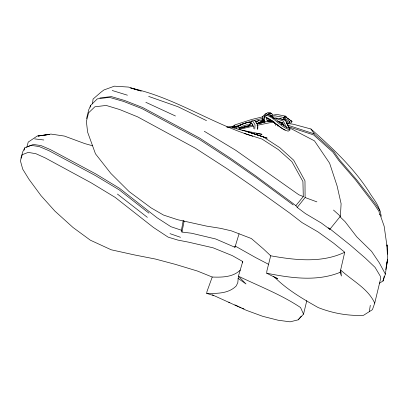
<?xml version="1.0" encoding="UTF-8"?>
<svg xmlns="http://www.w3.org/2000/svg" width="408" height="408" viewBox="0 0 408 408"><rect width="100%" height="100%" fill="white"/><g stroke="black" fill="none" stroke-linecap="round" stroke-linejoin="round"><path stroke-width="0.61" d="M386.315 266.006L385.815 269.657M386.993 246.131L384.163 226.261L380.006 214.348M257.907 126.546L257.678 129.402M212.231 277.032L197.441 271.045L175.455 264.384L155.366 259.034L134.456 254.929L111.211 249.788L90.341 240.184L73.001 227.47L54.861 211.069L40.968 195.59L28.973 179.296L22.715 169.147L20.4 160.783L22.287 154.678L28.167 152.403L35.833 153.683L45.212 157.906L91.086 182.779L115.148 197.375L153.403 227.419L168.142 237.145L177.949 240.103L188.685 242.184L213.088 247.814L232.259 255.602L242.745 261.528L238.415 276.175L237.808 282.642L236.242 285.931C228.613 293.745 216.857 293.546 206.693 293.383L206.963 291.582L212.231 277.032C221.896 277.384 232.968 277.307 240.312 270.06M276.053 277.705L277.588 278.812L266.755 273.233L266.852 271.06L270.708 255.801L263.282 248.788L251.359 238.532L231.367 230.846L220.58 228.347L206.535 226.103L177.659 219.718L163.46 215.041L151.047 207.845L129.101 191.566L110.808 173.364L95.467 153.816L87.608 132.115L86.389 121.477L88.567 112.843L94.875 106.789L106.177 105.442L119.58 109.507L137.634 116.856L195.356 148.206L226.726 168.479L251.94 185.956L289.746 213.093L302.022 222.584L318.097 231.953L333.668 243.194L344.729 252.226L340.094 272.34L341.42 276.053L340.741 270.03C352.257 280.826 367.843 288.216 374.723 303.149L372.412 309.677L363.502 315.323C348.014 316.037 332.642 313.252 318.22 307.581C302.695 298.809 287.12 289.777 274.441 277.047L273.493 276.298M99.924 97.961L111.277 96.579L124.715 100.516L142.718 107.554L199.736 138.128L230.444 158.238L255.173 175.532L291.98 202.659L295.856 205.673L297.218 207.427L305.413 213.568L321.402 223.069L329.832 229.316L340.4 216.255L341.103 203.689L337.11 185.992L329.613 163.2L314.461 140.857L288.512 127.322M386.396 266.006L386.254 267.867L387.6 259.172L387.034 244.887L387.33 254.194M253.751 128.51L253.873 127.082L252.088 123.853L251.037 123.384L249.466 125.914M242.643 262.701L242.745 261.528M266.536 117.504L266.419 118.616L267.077 120.513L268.454 121.548M92.519 103.892L93.07 99.062L100.715 92.417L103.877 89.984L114.393 86.17L128.53 87.077L140.046 90.729M254.776 129.03L255.066 124.884L253.154 121.528L251.904 121.049L248.263 126.383M257.259 128.964L257.56 124.567L255.587 121.115L254.261 120.63M369.342 311.717L370.285 305.311M379.333 283.254L383.056 280.995L385.361 274.094L387.6 259.172L386.56 264.16M239.068 233.799L234.947 247.294L215.74 238.996L191.602 233.233L181.968 232.065L181.443 230.224L183.289 220.254M239.139 129.678L239.353 128.561L238.808 127.225L236.518 126.709L235.401 126.857M181.968 232.065L184.141 221.07M383.444 279.123L383.056 280.995L384.219 276.221M212.313 294.831L246.381 310.325L262.752 316.327L278.093 320.219L290.108 321.83L298.177 319.836L303.542 314.14L306.806 300.64M374.723 303.149L380.746 278.144L380.496 276.476L375.069 267.378L365.456 258.218L350.421 245.228L329.878 228.806M86.537 118.641L88.776 109.645L90.668 105.392L97.272 98.899L109.349 97.354L123.517 101.403L141.984 108.625L199.68 139.613L230.903 159.946L255.989 177.449L293.194 204.938M90.219 107.197L90.668 105.392M26.755 147.375L28.234 142.086L37.373 135.946L49.276 134.472L41.172 135.635M24.098 150.215L24.791 147.839L31.028 145.36L39.117 146.533L48.889 150.659L95.232 175.455L119.238 189.883L148.956 213.149M20.925 158.126L22.828 151.628L24.791 147.839M277.415 126.041L277.868 124.858M271.019 121.482L271.555 120.493M265.118 115.219L264.037 117.178L263.787 119.411L264.44 121.293M268.337 114.459L269.362 113.704L266.485 115.087L265.358 117.009C273.926 120.095 279.516 128.953 288.226 131.187L290.022 129.871L288.752 127.398M252.302 125.358L252.873 124.399L251.037 123.384M292.016 121.508L291.134 122.987L289.665 122.925L284.131 119.095L284.116 117.601L285.59 116.668L292.016 121.508L291.016 120.793M232.524 127.775L233.126 127.021L235.268 126.995L236.411 127.367L236.9 128.591M297.218 207.427L305.097 197.543L304.985 180.871L293.668 160.186L279.832 147.681L263.206 136.864L248.105 131.845L232.234 127.638L226.588 126.995M295.856 205.673L303.287 196.518L302.92 181.499L291.863 161.629L278.327 149.573L262.007 139.067L244.208 133.396M298.177 319.836L301.216 316.205M259.6 123.568L261.926 121.737L263.808 120.957L262.747 119.672L261.62 120.125M259.891 122.946L260.788 122.242M271.366 120.579L270.173 121.457L269.025 121.518M267.73 114.434L269.336 113.281L271.034 113.246L272.381 114.311L272.707 115.245M270.111 116.535L271.59 115.484L270.504 116.066M261.033 123.247L264.649 120.839M263.9 122.456L264.95 121.757M271.611 116.418L275.191 115.862L283.463 117.412L285.483 116.127L286.753 117.387L284.381 116.897M289.665 122.925L289.634 121.416L291.088 120.538M232.045 126.715L234.243 125.434L234.595 127.24M233.203 127.25L251.461 121.069L262.91 118.305M284.131 119.095L283.489 119.452L275.308 117.892L274.064 118.08M239.124 127.984L242.332 126.256L246.585 124.828L249.426 124.879M237.074 126.868L242.097 124.18L246.937 122.558L250.9 122.609M237.492 126.806L242.571 124.088L247.549 122.405L251.17 122.446M271.468 113.613L268.653 115.046C275.844 118.264 281.051 124.445 287.997 128.03L289.287 128.071L285.401 120.472L279.827 118.437M255.444 122.16L258.84 120.431M256.851 123.573L263.512 120.192M257.132 123.813L262.614 121.033M344.729 252.226C321.764 263.303 295.004 260.125 270.708 255.801M27.372 146.798L33.323 144.447L41.035 145.59L50.388 149.593L95.916 174.002L119.483 188.287L157.029 217.739L170.896 226.695L181.443 230.224M340.094 272.34C316.822 281.851 290.71 277.975 266.755 273.233M242.944 127.439L246.978 126.077L248.783 126.108M239.307 128.709L252.562 125.026M227.644 127.235L230.617 126.383L234.59 127.056M248.625 125.837L238.751 128.107M256.612 123.695L259.682 122.874M239.103 129.464L253.266 126.113M255.398 121.609L263.4 119.677M263.216 116.708L251.568 119.498L234.661 124.991L234.875 126.516M256.826 124.017L268.413 121.263L274.008 121.926M266.863 113.485L265.261 113.847L262.599 116.652L262.793 119.274L264.384 120.732M256.964 125.358L272.371 122.191L274.844 122.706M267.179 118.759L268.291 118.534M267.413 120.595L271.585 120.355M268.449 120.947L271.988 120.732M270.973 115.433L277.139 114.485L285.483 116.127M39.928 135.813L38.056 136.083L50.918 134.069L64.398 136.068L84.854 143.621L92.636 145.794M285.529 119.427L283.489 119.452L283.463 117.412M290.022 129.871C281.02 127.546 275.318 118.32 266.485 115.087M278.975 122.517L282.703 122.961M286.436 123.405L293.27 124.216L310.927 128.994C332.352 147.915 353.481 167.647 369.051 191.847C372.672 198.135 378.114 203.73 379.787 210.951M281.5 124.175L283.392 124.399M34.654 138.893L43.819 139.995M256.403 133.457L262.038 134.293L242.077 130.198M232.086 126.934L233.305 127.133M281.02 123.991L283.999 124.97M138.358 90.306L130.662 88.026C173.91 97.206 210.844 123.191 252.776 136.201M139.541 90.653L141.316 91.178M112.215 90.494L127.408 95.202M206.693 293.383L213.384 295.479M288.481 126.745L313.619 134.905L332.897 152.184L338.666 160.329L355.638 180.035L374.702 204.959L378.981 211.405L379.715 214.848M246.075 131.289L267.179 138.144L248.105 131.845M287.14 124.97L314.262 133.885L333.785 151.541L339.66 159.992L356.76 179.877L375.931 204.668L380.185 211.043L381.276 216.316M169.993 233.651L180.494 237.293M148.65 96.41L178.021 106.748L206.504 120.635M275.721 118.402L283.28 121.084L286.758 127.801M277.491 121.156L282.601 122.981L284.177 126.082M305.097 197.543L316.894 201.868M279.679 121.819L283.147 123.099M303.287 196.518L298.835 194.779L235.605 150.19L204.306 131.279M234.926 304.939L238.318 306.434M239.45 306.933L241.143 307.678M242.276 308.178L243.969 308.922M145.855 102.316L175.45 115.994M228.72 302.144L229.842 302.7M285.151 130.172C278.587 126.862 273.625 121.115 266.832 118.157M268.439 264.257L255.602 257.555L235.243 246.085M284.116 117.601L289.634 121.416M238.007 278.297L246.009 283.973L238.415 276.175C259.315 286.273 281.153 294.566 300.558 307.53L303.542 314.14M287.512 118.305L289.517 119.728M270.897 115.959L273.987 118.473M117.438 194.075L147.359 217.347M271.81 113.858L270.086 112.501L267.913 112.542L265.863 114L264.486 116.515L264.165 119.386L265.006 121.798M267.572 118.203L268.994 119.432M340.4 216.255L333.489 210.059M263.155 119.748L264.731 121.202M339.813 216.602L345.046 221.626L356.827 236.915L371.535 251.313L379.343 262.885L385.361 274.094M285.59 116.668L286.513 117.591M272.452 120.936L274.39 122.9M286.442 121.763L288.466 124.001M328.471 227.705L329.832 229.316M273.421 121.696L275.257 124.017L275.619 125.424M310.927 128.994L314.262 133.885M286.309 122.522L288.497 126.903M267.424 118.192L267.781 119.218M235.013 126.108L235.258 127.322M234.779 246.279L234.947 247.294M264.481 116.428L264.557 117.433M234.243 125.434L234.299 126.613"/></g></svg>
